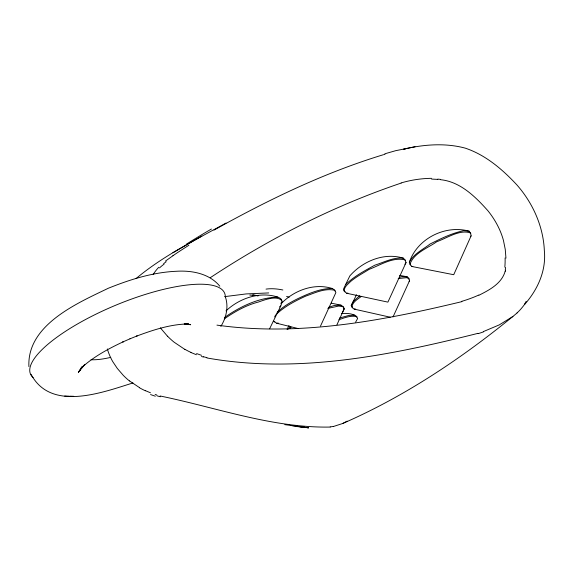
<?xml version="1.0" encoding="UTF-8"?>
<svg xmlns="http://www.w3.org/2000/svg" width="573" height="573" viewBox="0 0 573 573"><rect width="100%" height="100%" fill="white"/><g stroke="black" fill="none" stroke-linecap="round" stroke-linejoin="round"><path stroke-width="0.86" d="M356.965 317.005L356.972 316.676C352.896 313.281 346.565 313.252 341.487 313.474M505.565 267.419L505.25 270.069M408.807 279.173L408.75 278.156L407.131 276.78L399.653 275.377M80.829 368.224L79.998 370.495L80.9 368.367M269.596 328.816L280.784 305.925L282.238 301.262C277.812 294.723 264.475 299.901 258.545 302C246.132 305.123 234.808 311.669 224.337 318.846M471.099 235.861L453.723 274.718L411.858 266.481L409.946 264.339C413.727 253.001 427.601 248.209 436.784 241.713C447.019 238.11 459.625 229.179 470.591 232.953L471.099 235.861L470.412 236.613M398.192 278.564L406.615 277.683L409.036 278.714L409.559 280.648L393.064 316.883M406.056 262.549L387.907 302.129L346.751 293.269L344.223 291.342C343.7 287.009 348.112 284.093 350.819 281.322C356.442 276.652 362.895 273.264 369.098 269.367C380.429 265.077 392.555 256.933 404.932 259.848L406.056 262.549L404.932 264.26M336.924 324.805L344.251 308.768L343.879 307.694L342.647 306.648L338.722 306.054L327.792 308.403M320.5 326.101L335.878 292.581L334.854 290.554L334.08 290.139C324.411 288.147 314.727 292.975 305.681 296.148C295.066 301.04 284.401 306.498 275.95 314.677M405.412 260.414L403.399 258.172C383.996 252.249 362.838 261.145 349.867 275.871C347.704 280.347 345.462 284.774 343.42 289.308L343.807 290.49L345.089 291.693M342.26 312.801L344.251 308.768M352.703 307.687L351.213 305.602L356.506 294.751M410.383 264.855L409.337 262.255C417.28 238.54 445.364 224.458 469.258 231.227L470.648 233.684M274.625 316.962L275.513 315.207M287.059 329.368L289.021 325.507M355.64 322.119L357.659 318.423L356.27 316.504C350.382 315.444 344.323 317.757 338.801 319.806M281.006 303.289L281.579 302.186M525.785 302.064L526.164 301.348M351.213 305.602L353.312 301.47L359.608 295.84M220.849 326.424C226.17 317.908 228.713 307.092 225.526 297.351M525.004 303.425L525.398 302.759M81.96 366.706L78.351 372.407L84.79 364.535L81.817 367.479C93.972 356.463 108.619 348.656 123.374 341.723L122.787 341.974L129.992 338.808M409.337 262.255C413.72 253.71 422.853 249.627 430.18 243.94C441.002 238.569 451.768 233.19 463.65 230.704L469.258 231.227M524.804 304.249C537.775 289.465 546.327 270.614 544.35 250.623C543.297 226.385 532.904 203.214 517.032 185.072C502.643 169.551 485.66 154.954 465.297 148.156C445.2 142.734 423.805 144.46 403.75 149.123L415.038 146.731M409.093 281.221L409.559 280.648M277.06 312.443C284.946 304.757 295.231 299.643 305.251 295.26C313.889 291.571 322.871 288.326 332.34 288.527L334.553 289.945L335.09 290.977M225.998 310.888C239.414 298.268 259.741 291.206 277.805 297.093C279.431 297.931 281.837 298.669 281.723 300.94M281.078 303.747C293.856 290.404 314.19 282.747 332.34 288.527M290.726 326.546L287.861 329.253M361.341 296.406C357.695 299.271 351.98 302.279 351.944 307.45L354.236 309.119L390.213 317.206M517.068 312.98L512.892 316.475C460.864 358.899 404.452 396.559 342.783 423.461L333.386 426.513M136.03 278.593C163.112 255.83 195.286 240.123 226.041 223.026M279.481 306.949L280.784 305.925M289.494 328.637L291.113 327.369M165.468 261.073L172.939 255.744M345.583 284.666C353.992 276.308 364.449 270.886 374.771 265.206C384.168 262.183 393.3 257.17 403.399 258.172M512.892 316.475L499.291 324.877L483.311 331.617M210.262 277.704C269.582 238.49 333.744 205.822 401.186 183.073M224.53 317.506C240.015 306.605 258.624 297.638 277.805 297.093M188.854 245.258L180.961 250.337A385.106 162.617 -10.4 0 0 172.903 255.737M347.181 421.126L342.783 423.461M201.839 236.047L172.931 252.743M213.994 230.102C268.028 199.963 324.275 172.659 383.602 154.653M478.992 295.217C489.106 290.16 500.931 283.936 504.777 272.49A21.237 14.053 57.2 0 0 505.1 271.122M129.906 338.844L137.112 335.914L136.689 336.086C153.299 329.89 170.596 324.182 188.496 323.938L184.241 323.981L190.666 324.719L186.161 323.716L188.438 324.476L186.297 323.48M399.331 277.482L401.215 276.759L407.131 276.78M132.957 382.943C101.93 392.641 50.933 411.872 31.057 374.298M384.812 153.8L395.821 150.649L407.074 148.428M477.946 333.357C389.912 355.468 297.537 374.09 206.91 357.953M461.924 301.627C382.119 320.83 299.099 336.623 216.938 325.12M328.701 307.271L334.41 305.452L341.057 305.187L343.485 306.892L343.592 308.46M384.297 154.488L384.992 154.33M354.236 309.119L355.274 308.911M354.802 315.15L348.685 315.501L339.488 318.051M273.328 321.245L276.78 323.258L278.141 323M224.595 296.642L246.189 293.92L268.73 292.925M346.751 293.269L347.89 293.097M330.263 427.057C272.282 428.174 216.315 407.475 160.111 395.986M411.858 266.481L412.789 266.395M431.576 179.077L437.801 179.399M249.778 295.066L258.115 295.747M64.692 396.036L68.953 396.165M69.734 396.179L73.731 396.301M296.964 426.563L308.561 427.809L284.781 424.643M303.497 427.207L308.561 427.809M440.565 179.7C460.262 181.677 475.44 196.747 487.931 210.771A64.155 44.744 47.1 0 1 503.445 240.424L505.25 249.348L505.952 258.151M291.442 425.596L302.651 427.107M257.879 295.711L252.664 294.98L258.237 295.775M331.301 303.167L341.057 305.187M276.78 323.258L298.11 328.544M203.308 357.022L201.474 356.478M156.823 395.019L155.133 394.468M273.973 321.439L274.918 321.747M286.586 296.391L289.093 297.258M196.467 354.759L190.959 352.517M150.484 392.791L145.334 390.636M184.828 349.394L174.142 342.21A53.053 38.097 47.8 0 1 167.56 336.208M139.568 387.67L129.469 380.895M167.524 336.251L160.354 327.849M219.796 286.192C209.467 273.543 191.891 270.277 176.369 271.273C152.812 272.318 129.992 279.502 108.268 288.276C77.212 303.232 26.895 324.905 28.908 366.598M107.344 348.928L108.104 351.356A48.941 36.479 47.9 0 0 112.68 361.513L117.286 368.403L123.216 375.279A50.102 36.887 48 0 0 129.441 380.938M33.134 377.607A105.153 30.706 -22.6 0 1 114.672 305.66A105.153 30.706 -22.6 0 1 225.318 296.929M110.754 357.366A52.379 15.242 -22.6 0 1 91.028 359.722M266.03 289.121A156.185 58.933 49.4 0 1 282.861 289.988M505.107 257.95A103.985 78.057 40.5 0 1 504.827 267.168M505.529 270.212A35.798 24.546 53.6 0 1 505.35 271.265M478.799 295.031A176.899 114.937 22.8 0 1 461.695 301.355M401.15 182.937A170.389 136.668 72.7 0 1 431.476 178.325M437.765 179.113A95.691 73.373 57.5 0 1 440.53 179.406M145.32 390.75A60.888 42.603 46.8 0 1 139.54 387.792M155.333 396.201A99.58 63.152 42.8 0 1 150.577 394.561M160.318 396.76A69.863 40.167 39.2 0 1 156.988 395.814M333.336 426.398A200.679 95.662 62.5 0 1 330.198 426.892M186.246 244.263A931.755 453.931 1.5 0 1 211.43 229.028M163.692 263.609A84.962 59.055 23.3 0 1 166.227 261.703M159.502 267.913A96.536 69.519 32.3 0 1 164.086 264.117M153.163 274.539A76.861 55.875 41.3 0 1 158.757 267.29M190.974 352.409A64.699 47.996 48.9 0 1 184.864 349.286M201.538 355.31A107.309 81.932 51.3 0 1 196.596 353.555M206.925 357.631A75.557 62.235 60.1 0 1 203.343 356.678M483.519 331.874A221.035 148.565 32.1 0 1 478.161 333.644M517.018 312.937A114.056 73.394 30.8 0 0 521.523 308.274L522.562 306.999A92.733 59.921 35.7 0 0 525.133 303.511"/></g></svg>
